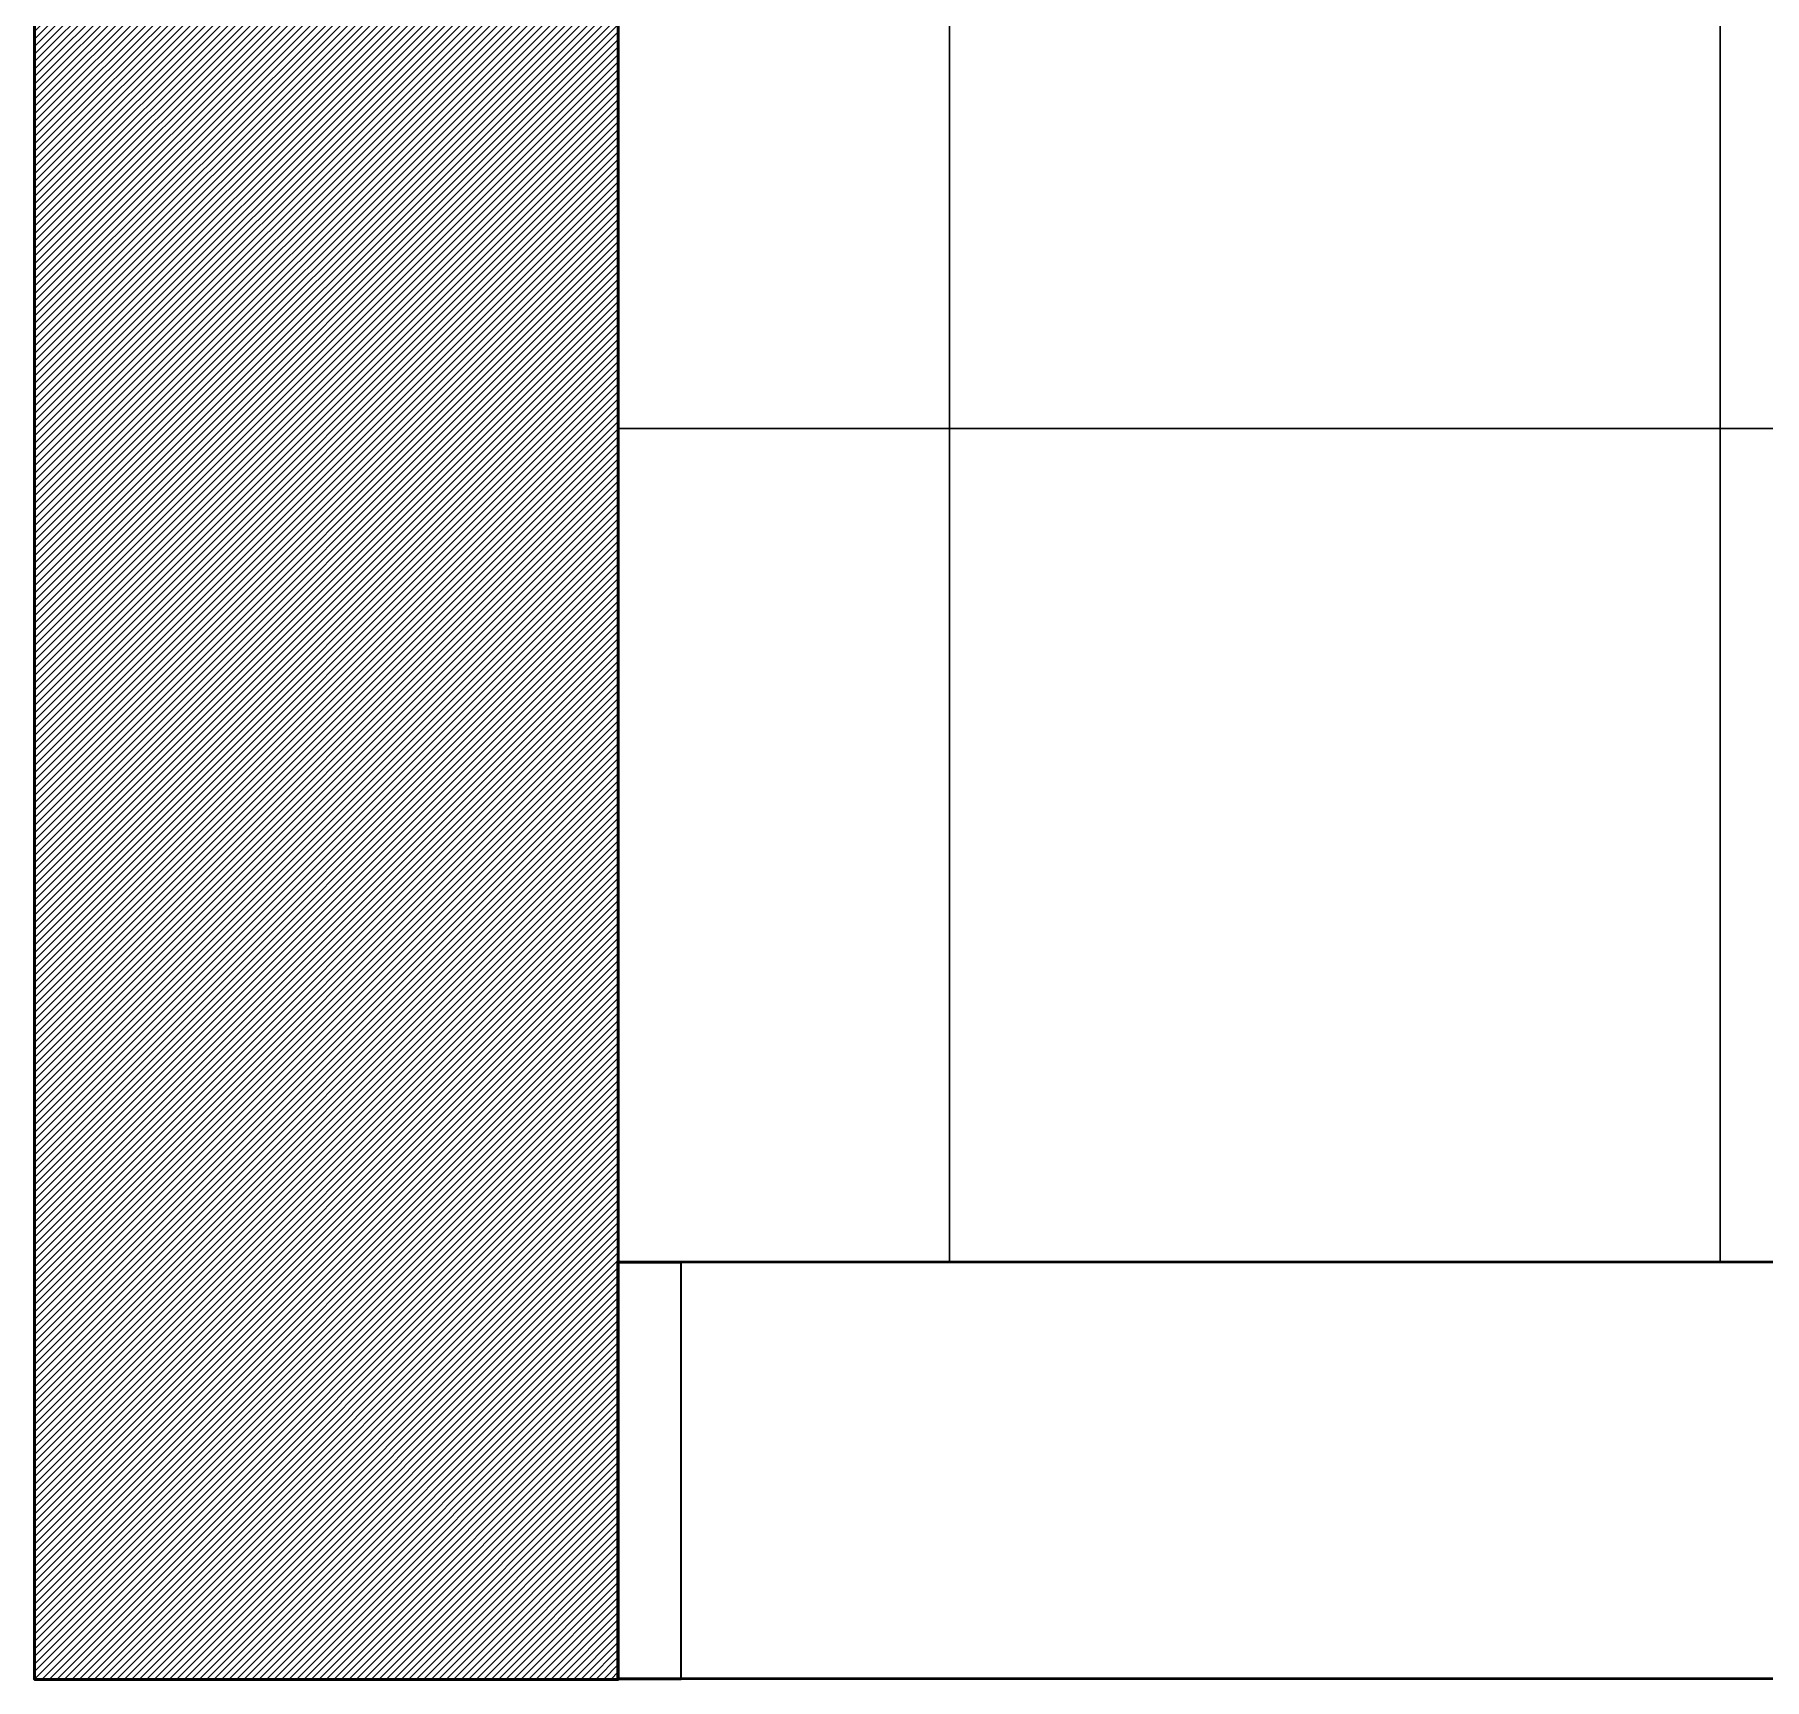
# Model space of a CAD drawing. Header units: millimetres. Extents: x -159872 to 386485, y -250577 to 158966.
# Drawn here: x -44668.3 to -44253.4, y -44985.1 to -44590.6 of the extents above; entities that cross this region are included whole.
import ezdxf

# ---------------------------------------------------------------- set-up
doc = ezdxf.new("R2010")
doc.units = ezdxf.units.MM
doc.layers.add('None', color=7, linetype='Continuous', lineweight=5)
doc.layers.add('None_Hatch', color=7, linetype='Continuous', lineweight=5)

# ---------------------------------------------------------------- blocks, each defined once
blk = doc.blocks.new('Group-151')
at = {"layer": 'None', "color": 7, "linetype": 'Continuous', "lineweight": 5, "transparency": 33554687, "flags": 128}
for points in [[(-105201.84, -8027.58), (-105122.41, -8027.58), (-105122.41, -8227.58), (-105201.84, -8227.58)], [(-105201.84, -8027.58), (-105122.41, -8027.58), (-105122.41, -8227.58), (-105201.84, -8227.58)], [(-105201.84, -8227.58), (-105122.41, -8227.58), (-105122.41, -8427.58), (-105201.84, -8427.58)], [(-105201.84, -8227.58), (-105122.41, -8227.58), (-105122.41, -8427.58), (-105201.84, -8427.58)]]:
    blk.add_lwpolyline(points, close=True, dxfattribs=at)
blk = doc.blocks.new('Group-152')
at = {"layer": 'None', "color": 7, "transparency": 33554687}
blk.add_blockref('Group-151', (0, 0), dxfattribs=at)
blk = doc.blocks.new('Group-153')
at = {"layer": 'None', "color": 7, "linetype": 'Continuous', "lineweight": 5, "transparency": 33554687, "flags": 128}
for points in [[(-105122.41, -8027.58), (-104937.51, -8027.58), (-104937.51, -8227.58), (-105122.41, -8227.58)], [(-105122.41, -8227.58), (-104937.51, -8227.58), (-104937.51, -8427.58), (-105122.41, -8427.58)]]:
    blk.add_lwpolyline(points, close=True, dxfattribs=at)
blk = doc.blocks.new('Group-154')
at = {"layer": 'None', "color": 7, "linetype": 'Continuous', "lineweight": 5, "transparency": 33554687, "flags": 128}
for points in [[(-104937.51, -8027.58), (-104737.51, -8027.58), (-104737.51, -8227.58), (-104937.51, -8227.58)], [(-104937.51, -8227.58), (-104737.51, -8227.58), (-104737.51, -8427.58), (-104937.51, -8427.58)]]:
    blk.add_lwpolyline(points, close=True, dxfattribs=at)
at = {"layer": 'None', "color": 7, "transparency": 33554687}
for name in ['Group-152', 'Group-153']:
    blk.add_blockref(name, (0, 0), dxfattribs=at)
blk = doc.blocks.new('Group-157')
at = {"layer": 'None', "color": 7, "linetype": 'Continuous', "lineweight": 13, "transparency": 33554687, "flags": 128}
blk.add_lwpolyline([(-105202.07, -8427.25), (-104246.41, -8427.25), (-104246.41, -8527.25), (-105202.07, -8527.25)], close=True, dxfattribs=at)
at = {"layer": 'None', "color": 7, "transparency": 33554687}
blk.add_blockref('Group-154', (0, 0), dxfattribs=at)

msp = doc.modelspace()

# ---------------------------------------------------------------- hatches: boundary and pattern name
at = {"layer": 'None_Hatch', "linetype": 'Continuous', "lineweight": 5, "transparency": 33554687}
h = msp.add_hatch(dxfattribs=at)
h.set_pattern_fill('Brick', style=0, pattern_type=2)
h.set_pattern_definition([(45, (60673.5132, -36457.5152), (-0.898025612, 0.898025612), [])])
h.paths.add_polyline_path([(-44668.33104, -42445.09183), (-44528.331, -42445.09183), (-44528.331, -44985.09183), (-44668.33104, -44985.09183)])

# ---------------------------------------------------------------- linework, layer by layer
at = {"layer": 'None', "lineweight": 50, "transparency": 33554687, "flags": 128}
msp.add_lwpolyline([(-44668.33104, -42445.09183), (-44528.331, -42445.09183), (-44528.331, -44985.09183), (-44668.33104, -44985.09183)], close=True, dxfattribs=at)
at = {"layer": 'None', "color": 7, "linetype": 'Continuous', "lineweight": 13, "transparency": 33554687, "flags": 128}
msp.add_lwpolyline([(-44528.55807, -44885.09183), (-43599.66026, -44885.09183), (-43599.66026, -44985.09183), (-44528.55807, -44985.09183)], close=True, dxfattribs=at)
at = {"layer": 'None', "color": 7, "linetype": 'Continuous', "lineweight": 35, "transparency": 33554687, "flags": 128}
msp.add_lwpolyline([(-44528.30085, -44885.09183), (-44513.30085, -44885.09183), (-44513.30085, -44985.09183), (-44528.30085, -44985.09183)], close=True, dxfattribs=at)

# ---------------------------------------------------------------- block references
at = {"layer": 'None', "color": 7, "transparency": 33554687}
msp.add_blockref('Group-157', (60673.51323, -36457.51522), dxfattribs=at)

doc.saveas('drawing.dxf')
